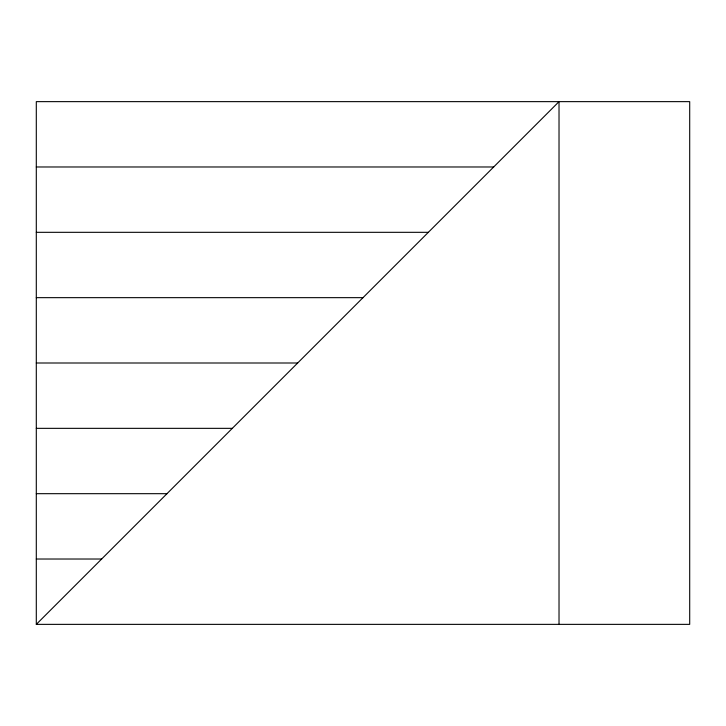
<?xml version="1.0" encoding="UTF-8"?>
<svg xmlns="http://www.w3.org/2000/svg" width="726" height="726" viewBox="0 0 726 726"><rect width="100%" height="100%" fill="white"/><g stroke="black" fill="none" stroke-linecap="round" stroke-linejoin="round"><path stroke-width="1.09" d="M36.3 624.36L689.7 624.36L689.7 101.64L36.3 101.64L36.3 624.36L559.02 101.64L559.02 624.36M36.3 166.98L493.68 166.98M36.3 232.32L428.34 232.32M36.3 297.66L363 297.66M36.3 363L297.66 363M36.3 428.34L232.32 428.34M36.3 493.68L166.98 493.68M36.3 559.02L101.64 559.02"/></g></svg>
